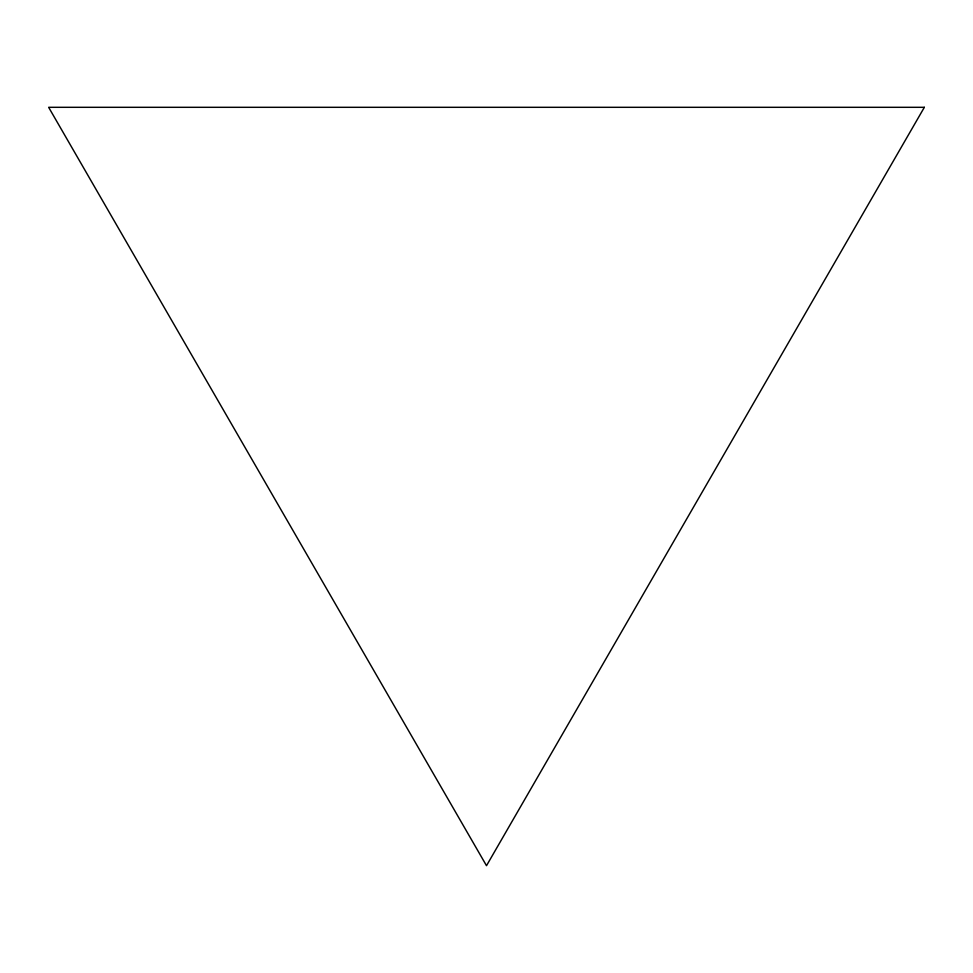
<?xml version="1.0" encoding="UTF-8"?>
<svg xmlns="http://www.w3.org/2000/svg" width="973" height="973" viewBox="0 0 973 973"><rect width="100%" height="100%" fill="white"/><g stroke="black" fill="none" stroke-linecap="round" stroke-linejoin="round"><path stroke-width="1.46" d="M924.35 107.31L486.5 865.69L48.65 107.31L924.35 107.31"/></g></svg>
